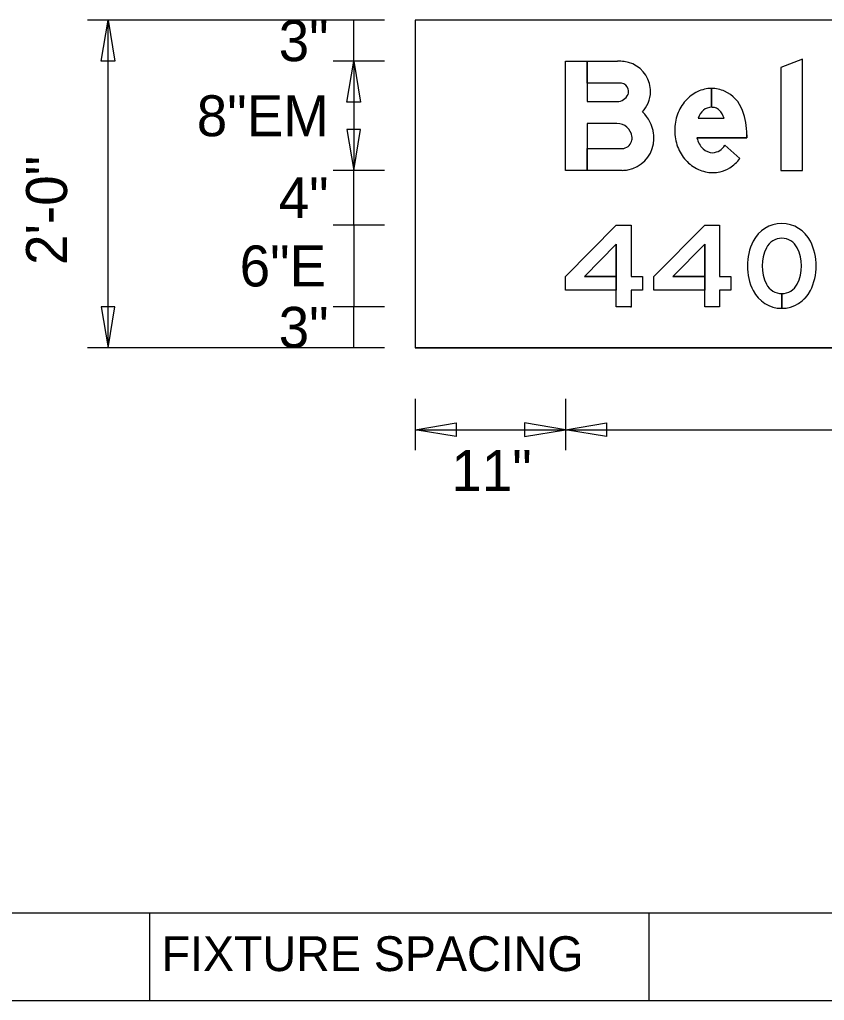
# Model space of a CAD drawing. Extents: x 764 to 1076, y -284 to -242.
# Drawn here: x 811.2 to 816.11, y -252.38 to -246.39 of the extents above; entities that cross this region are included whole.
import ezdxf

# ---------------------------------------------------------------- set-up
doc = ezdxf.new("R2010")
doc.units = 0
for name, color, linetype in [('ConstLines', 7, 'Continuous'), ('GSBWFill', 7, 'Continuous'), ('GSColorFill', 7, 'Continuous'), ('GSDims', 7, 'Continuous'), ('GSOutline', 7, 'Continuous'), ('NonPlottingEle_dp', 7, 'Continuous'), ('SheetLinesMisc2_dp', 7, 'Continuous'), ('TextMinor', 7, 'Continuous')]:
    doc.layers.add(name, color=color, linetype=linetype)

msp = doc.modelspace()

# ---------------------------------------------------------------- linework, layer by layer
at = {"layer": 'ConstLines'}
msp.add_line((814.9262, -248.1523), (814.9262, -248.149), dxfattribs=at)
at = {"layer": 'GSBWFill'}
for p, q in [((821.6095, -246.3987), (813.6095, -246.3987)), ((813.6095, -246.3987), (813.6095, -248.3987)), ((815.4175, -246.8153), (815.4175, -246.9303)), ((815.4175, -246.9303), (815.4175, -246.8153)), ((815.3362, -246.9971), (815.4941, -246.9971)), ((815.4994, -247.1623), (815.5907, -247.2431)), ((815.8462, -248.0677), (815.8462, -248.1577)), ((815.8462, -248.1577), (815.8462, -248.0677)), ((813.6095, -248.3987), (821.6095, -248.3987))]:
    msp.add_line(p, q, dxfattribs=at)
for points in [[(814.8405, -247.029), (814.6595, -247.029), (814.6595, -247.3153), (814.5262, -247.3153), (814.5262, -246.6487), (814.6595, -246.6487), (814.6595, -246.8957), (814.8405, -246.8957)], [(814.8446, -246.782), (814.6595, -246.782), (814.6595, -246.6487), (814.8446, -246.6487)], [(815.6328, -247.0981), (815.6328, -247.1171), (815.3286, -247.1171)], [(814.8713, -247.3153), (814.6595, -247.3153), (814.6595, -247.182), (814.8713, -247.182)]]:
    msp.add_lwpolyline(points, dxfattribs=at)
for points in [[(815.9728, -247.3153), (815.9728, -246.637), (815.8395, -246.6876), (815.8395, -247.3153)], [(814.9962, -248.0465), (814.9262, -248.0465), (814.9262, -248.149), (814.8362, -248.149), (814.8362, -247.7666), (814.6419, -247.964), (814.8361, -247.964), (814.8361, -248.0465), (814.5262, -248.0465), (814.5262, -247.964), (814.8362, -247.649), (814.9262, -247.649), (814.9262, -247.964), (814.9962, -247.964)], [(815.5362, -248.0465), (815.4662, -248.0465), (815.4662, -248.149), (815.3762, -248.149), (815.3762, -247.7666), (815.1819, -247.964), (815.3761, -247.964), (815.3761, -248.0465), (815.0662, -248.0465), (815.0662, -247.964), (815.3762, -247.649), (815.4662, -247.649), (815.4662, -247.964), (815.5362, -247.964)]]:
    msp.add_lwpolyline(points, close=True, dxfattribs=at)
for centre, major_axis, ratio, start_param, end_param in [((814.8446, -246.9694), (0, 0.3208), 0.999998, 6.158944, 6.283185), ((814.8617, -246.8327), (0, 0.1829), 0.999998, 4.980924, 6.158944), ((814.8446, -246.9694), (0, 0.1874), 0.999998, 6.158944, 6.283185), ((814.8617, -246.8327), (0, 0.0496), 0.999998, 4.980924, 6.158944), ((814.8716, -246.8353), (0, 0.04), 0.999998, 4.302517, 4.712389), ((814.8522, -246.8353), (0, 0.0594), 0.999998, 4.712389, 4.980924), ((814.8716, -246.8353), (0, 0.1734), 0.999998, 4.302517, 4.712389), ((814.8522, -246.8353), (0, 0.1927), 0.999998, 4.712389, 4.980924), ((815.4311, -247.0415), (0, 0.2292), 0.999998, 0.44196, 0.851746), ((815.4175, -247.0128), (0, 0.1975), 0.999998, 0, 0.44196), ((815.4175, -247.0128), (0, 0.1975), 0.999998, 5.868518, 6.283016), ((815.4125, -247.0206), (0, 0.2067), 0.999998, 5.061282, 5.861635), ((814.8405, -246.8218), (0, 0.0739), 0.999998, 3.141593, 4.302517), ((815.4522, -247.06), (0, 0.2573), 0.999998, 0.851746, 1.222943), ((814.8405, -246.8218), (0, 0.2072), 0.999998, 3.993826, 4.302517), ((815.4364, -247.0276), (0, 0.1047), 0.999998, 0.703138, 1.275447), ((815.4175, -247.0076), (0, 0.0773), 0.999998, 0, 0.684319), ((815.4175, -247.02), (0, 0.0896), 0.999998, 6.008019, 6.282813), ((815.4283, -246.9818), (0, 0.05), 0.999998, 5.468651, 6.008019), ((815.3686, -247.0381), (0, 0.132), 0.999998, 5.027692, 5.468651), ((815.1995, -247.0981), (0, 0.4333), 0.999998, 4.712389, 5.061282), ((814.8405, -247.1215), (0, 0.2258), 0.999998, 4.848927, 5.520752), ((815.4854, -247.072), (0, 0.2926), 0.999998, 1.222943, 1.570796), ((814.8405, -247.1215), (0, 0.0925), 0.999998, 4.848927, 6.283185), ((815.4766, -247.072), (0, 0.2838), 0.999998, 1.570796, 1.928626), ((814.87, -247.1194), (0, 0.0628), 0.999998, 3.334454, 4.539563), ((814.8628, -247.1181), (0, 0.07), 0.999998, 4.539563, 4.712389), ((814.8652, -247.1181), (0, 0.0676), 0.999998, 4.712389, 4.848927), ((814.8628, -247.1181), (0, 0.2033), 0.999998, 4.539563, 4.712389), ((814.8652, -247.1181), (0, 0.2009), 0.999998, 4.712389, 4.848927), ((815.4567, -247.0889), (0, 0.1312), 0.999998, 1.788032, 2.378697), ((814.8713, -247.1261), (0, 0.0559), 0.999998, 3.141593, 3.334454), ((814.87, -247.1194), (0, 0.1961), 0.999998, 3.334454, 4.539563), ((815.4512, -247.0815), (0, 0.2567), 0.999998, 1.928626, 2.305123), ((815.4257, -247.1207), (0, 0.0868), 0.999998, 2.383204, 3.128268), ((815.418, -247.112), (0, 0.0957), 0.999998, 3.209537, 4.158837), ((815.435, -247.0962), (0, 0.2348), 0.999998, 2.305123, 2.711411), ((815.3952, -247.09), (0, 0.2483), 0.999998, 3.710413, 4.047817), ((814.8713, -247.1261), (0, 0.1892), 0.999998, 3.141593, 3.334454), ((815.4245, -247.1189), (0, 0.2098), 0.999998, 2.711411, 3.141593), ((815.4302, -247.1447), (0, 0.1833), 0.999998, 3.35931, 3.710413), ((815.4245, -247.1189), (0, 0.2098), 0.999998, 3.141593, 3.35931), ((815.8462, -247.8352), (0, 0.195), 0.999996, 5.17457, 7.3918), ((815.8462, -247.8352), (0, 0.105), 0.999996, 5.17457, 7.3918), ((815.9741, -247.899), (0, 0.338), 0.999996, 1.108615, 2.032978), ((815.9741, -247.899), (0, 0.248), 0.999996, 1.108615, 2.032978), ((815.7182, -247.899), (0, 0.248), 0.999996, 4.250208, 5.17457), ((815.7182, -247.899), (0, 0.338), 0.999996, 4.250208, 5.17457), ((815.8462, -247.9627), (0, 0.105), 0.999996, 2.032978, 3.141593), ((815.8462, -247.9627), (0, 0.105), 0.999996, 3.141831, 4.250208), ((815.8462, -247.9627), (0, 0.195), 0.999996, 2.032978, 3.141593), ((815.8462, -247.9627), (0, 0.195), 0.999996, 3.141721, 4.250208)]:
    msp.add_ellipse(centre, major_axis=major_axis, ratio=ratio, start_param=start_param, end_param=end_param, dxfattribs=at)
at = {"layer": 'GSColorFill'}
for p, q in [((821.6095, -246.3987), (813.6095, -246.3987)), ((813.6095, -246.3987), (813.6095, -248.3987)), ((821.6095, -246.3987), (813.6095, -246.3987)), ((813.6095, -246.3987), (813.6095, -248.3987)), ((815.4175, -246.8153), (815.4175, -246.9303)), ((815.4175, -246.9303), (815.4175, -246.8153)), ((815.3362, -246.9971), (815.4941, -246.9971)), ((815.4994, -247.1623), (815.5907, -247.2431)), ((815.8462, -248.0677), (815.8462, -248.1577)), ((815.8462, -248.1577), (815.8462, -248.0677)), ((813.6095, -248.3987), (821.6095, -248.3987)), ((813.6095, -248.3987), (821.6095, -248.3987))]:
    msp.add_line(p, q, dxfattribs=at)
for points in [[(814.8405, -247.029), (814.6595, -247.029), (814.6595, -247.3153), (814.5262, -247.3153), (814.5262, -246.6487), (814.6595, -246.6487), (814.6595, -246.8957), (814.8405, -246.8957)], [(814.8446, -246.782), (814.6595, -246.782), (814.6595, -246.6487), (814.8446, -246.6487)], [(815.6328, -247.0981), (815.6328, -247.1171), (815.3286, -247.1171)], [(814.8713, -247.3153), (814.6595, -247.3153), (814.6595, -247.182), (814.8713, -247.182)]]:
    msp.add_lwpolyline(points, dxfattribs=at)
for points in [[(815.9728, -247.3153), (815.9728, -246.637), (815.8395, -246.6876), (815.8395, -247.3153)], [(814.9962, -248.0465), (814.9262, -248.0465), (814.9262, -248.149), (814.8362, -248.149), (814.8362, -247.7666), (814.6419, -247.964), (814.8361, -247.964), (814.8361, -248.0465), (814.5262, -248.0465), (814.5262, -247.964), (814.8362, -247.649), (814.9262, -247.649), (814.9262, -247.964), (814.9962, -247.964)], [(815.5362, -248.0465), (815.4662, -248.0465), (815.4662, -248.149), (815.3762, -248.149), (815.3762, -247.7666), (815.1819, -247.964), (815.3761, -247.964), (815.3761, -248.0465), (815.0662, -248.0465), (815.0662, -247.964), (815.3762, -247.649), (815.4662, -247.649), (815.4662, -247.964), (815.5362, -247.964)]]:
    msp.add_lwpolyline(points, close=True, dxfattribs=at)
for centre, major_axis, ratio, start_param, end_param in [((814.8446, -246.9694), (0, 0.3208), 0.999998, 6.158944, 6.283185), ((814.8617, -246.8327), (0, 0.1829), 0.999998, 4.980924, 6.158944), ((814.8446, -246.9694), (0, 0.1874), 0.999998, 6.158944, 6.283185), ((814.8617, -246.8327), (0, 0.0496), 0.999998, 4.980924, 6.158944), ((814.8716, -246.8353), (0, 0.04), 0.999998, 4.302517, 4.712389), ((814.8522, -246.8353), (0, 0.0594), 0.999998, 4.712389, 4.980924), ((814.8716, -246.8353), (0, 0.1734), 0.999998, 4.302517, 4.712389), ((814.8522, -246.8353), (0, 0.1927), 0.999998, 4.712389, 4.980924), ((815.4311, -247.0415), (0, 0.2292), 0.999998, 0.44196, 0.851746), ((815.4175, -247.0128), (0, 0.1975), 0.999998, 0, 0.44196), ((815.4175, -247.0128), (0, 0.1975), 0.999998, 5.868518, 6.283016), ((815.4125, -247.0206), (0, 0.2067), 0.999998, 5.061282, 5.861635), ((814.8405, -246.8218), (0, 0.0739), 0.999998, 3.141593, 4.302517), ((815.4522, -247.06), (0, 0.2573), 0.999998, 0.851746, 1.222943), ((814.8405, -246.8218), (0, 0.2072), 0.999998, 3.993826, 4.302517), ((815.4364, -247.0276), (0, 0.1047), 0.999998, 0.703138, 1.275447), ((815.4175, -247.0076), (0, 0.0773), 0.999998, 0, 0.684319), ((815.4175, -247.02), (0, 0.0896), 0.999998, 6.008019, 6.282813), ((815.4283, -246.9818), (0, 0.05), 0.999998, 5.468651, 6.008019), ((815.3686, -247.0381), (0, 0.132), 0.999998, 5.027692, 5.468651), ((815.1995, -247.0981), (0, 0.4333), 0.999998, 4.712389, 5.061282), ((814.8405, -247.1215), (0, 0.2258), 0.999998, 4.848927, 5.520752), ((815.4854, -247.072), (0, 0.2926), 0.999998, 1.222943, 1.570796), ((814.8405, -247.1215), (0, 0.0925), 0.999998, 4.848927, 6.283185), ((815.4766, -247.072), (0, 0.2838), 0.999998, 1.570796, 1.928626), ((814.87, -247.1194), (0, 0.0628), 0.999998, 3.334454, 4.539563), ((814.8628, -247.1181), (0, 0.07), 0.999998, 4.539563, 4.712389), ((814.8652, -247.1181), (0, 0.0676), 0.999998, 4.712389, 4.848927), ((814.8628, -247.1181), (0, 0.2033), 0.999998, 4.539563, 4.712389), ((814.8652, -247.1181), (0, 0.2009), 0.999998, 4.712389, 4.848927), ((815.4567, -247.0889), (0, 0.1312), 0.999998, 1.788032, 2.378697), ((814.8713, -247.1261), (0, 0.0559), 0.999998, 3.141593, 3.334454), ((814.87, -247.1194), (0, 0.1961), 0.999998, 3.334454, 4.539563), ((815.4512, -247.0815), (0, 0.2567), 0.999998, 1.928626, 2.305123), ((815.4257, -247.1207), (0, 0.0868), 0.999998, 2.383204, 3.128268), ((815.418, -247.112), (0, 0.0957), 0.999998, 3.209537, 4.158837), ((815.435, -247.0962), (0, 0.2348), 0.999998, 2.305123, 2.711411), ((815.3952, -247.09), (0, 0.2483), 0.999998, 3.710413, 4.047817), ((814.8713, -247.1261), (0, 0.1892), 0.999998, 3.141593, 3.334454), ((815.4245, -247.1189), (0, 0.2098), 0.999998, 2.711411, 3.141593), ((815.4302, -247.1447), (0, 0.1833), 0.999998, 3.35931, 3.710413), ((815.4245, -247.1189), (0, 0.2098), 0.999998, 3.141593, 3.35931), ((815.8462, -247.8352), (0, 0.195), 0.999996, 5.17457, 7.3918), ((815.8462, -247.8352), (0, 0.105), 0.999996, 5.17457, 7.3918), ((815.9741, -247.899), (0, 0.338), 0.999996, 1.108615, 2.032978), ((815.9741, -247.899), (0, 0.248), 0.999996, 1.108615, 2.032978), ((815.7182, -247.899), (0, 0.248), 0.999996, 4.250208, 5.17457), ((815.7182, -247.899), (0, 0.338), 0.999996, 4.250208, 5.17457), ((815.8462, -247.9627), (0, 0.105), 0.999996, 2.032978, 3.141593), ((815.8462, -247.9627), (0, 0.105), 0.999996, 3.141831, 4.250208), ((815.8462, -247.9627), (0, 0.195), 0.999996, 2.032978, 3.141593), ((815.8462, -247.9627), (0, 0.195), 0.999996, 3.141721, 4.250208)]:
    msp.add_ellipse(centre, major_axis=major_axis, ratio=ratio, start_param=start_param, end_param=end_param, dxfattribs=at)
at = {"layer": 'GSDims'}
for p, q in [((811.922, -246.3987), (811.6095, -246.3987)), ((811.7345, -248.3987), (811.7345, -246.3987)), ((813.422, -246.3987), (811.922, -246.3987)), ((813.422, -246.3987), (813.1095, -246.3987)), ((813.2345, -246.6487), (813.2345, -246.3987)), ((813.422, -246.6487), (813.1095, -246.6487)), ((813.422, -246.6487), (813.1095, -246.6487)), ((813.2345, -246.6487), (813.2345, -247.3153)), ((813.422, -247.3153), (813.1095, -247.3153)), ((813.422, -247.3153), (813.1095, -247.3153)), ((813.2345, -247.649), (813.2345, -247.3153)), ((813.422, -247.649), (813.1095, -247.649)), ((813.422, -247.649), (813.1095, -247.649)), ((813.2345, -247.649), (813.2345, -248.149)), ((813.422, -248.149), (813.1095, -248.149)), ((813.422, -248.149), (813.1095, -248.149)), ((813.2345, -248.3987), (813.2345, -248.149)), ((811.922, -248.3987), (811.6095, -248.3987)), ((813.422, -248.3987), (811.922, -248.3987)), ((813.422, -248.3987), (813.1095, -248.3987)), ((813.6095, -248.7112), (813.6095, -249.0237)), ((813.6095, -248.7112), (813.6095, -249.0237)), ((814.5262, -248.7112), (814.5262, -249.0237)), ((814.5262, -248.7112), (814.5262, -249.0237)), ((813.6095, -248.8987), (814.5262, -248.8987)), ((814.5262, -248.8987), (820.6928, -248.8987))]:
    msp.add_line(p, q, dxfattribs=at)
for points in [[(811.7345, -246.3987), (811.7762, -246.6487), (811.6928, -246.6487)], [(813.2345, -246.6487), (813.2762, -246.8987), (813.1928, -246.8987)], [(813.2345, -247.3153), (813.2762, -247.0653), (813.1928, -247.0653)], [(811.7345, -248.3987), (811.7762, -248.1487), (811.6928, -248.1487)], [(813.6095, -248.8987), (813.8595, -248.857), (813.8595, -248.9403)], [(814.5262, -248.8987), (814.2762, -248.857), (814.2762, -248.9403)], [(814.5262, -248.8987), (814.7762, -248.857), (814.7762, -248.9403)]]:
    msp.add_lwpolyline(points, close=True, dxfattribs=at)
at = {"layer": 'GSOutline'}
for p, q in [((821.6095, -246.3987), (813.6095, -246.3987)), ((813.6095, -246.3987), (813.6095, -248.3987)), ((815.3362, -246.9971), (815.4941, -246.9971)), ((815.5907, -247.2431), (815.4994, -247.1623)), ((813.6095, -248.3987), (821.6095, -248.3987))]:
    msp.add_line(p, q, dxfattribs=at)
for points in [[(814.8713, -247.3153), (814.5262, -247.3153), (814.5262, -246.6487), (814.8446, -246.6487)], [(814.8446, -246.782), (814.6595, -246.782), (814.6595, -246.8957), (814.8405, -246.8957)], [(814.8405, -247.029), (814.6595, -247.029), (814.6595, -247.182)], [(815.3286, -247.1171), (815.6328, -247.1171), (815.6328, -247.0981)], [(814.6595, -247.182), (814.8713, -247.182)]]:
    msp.add_lwpolyline(points, dxfattribs=at)
for points in [[(815.9728, -247.3153), (815.9728, -246.637), (815.8395, -246.6876), (815.8395, -247.3153)], [(814.9262, -248.0465), (814.9262, -248.149), (814.8362, -248.149), (814.8362, -248.0465), (814.5262, -248.0465), (814.5262, -247.964), (814.8362, -247.649), (814.9262, -247.649), (814.9262, -247.964), (814.9962, -247.964), (814.9962, -248.0465)], [(815.4662, -248.0465), (815.4662, -248.149), (815.3762, -248.149), (815.3762, -248.0465), (815.0662, -248.0465), (815.0662, -247.964), (815.3762, -247.649), (815.4662, -247.649), (815.4662, -247.964), (815.5362, -247.964), (815.5362, -248.0465)], [(814.8362, -247.7666), (814.8362, -247.964), (814.6419, -247.964)], [(815.3762, -247.7666), (815.3762, -247.964), (815.1819, -247.964)]]:
    msp.add_lwpolyline(points, close=True, dxfattribs=at)
for centre, major_axis, ratio, start_param, end_param in [((814.8446, -246.9694), (0, 0.3208), 0.999998, 6.158944, 6.283185), ((814.8617, -246.8327), (0, 0.1829), 0.999998, 4.980924, 6.158944), ((814.8446, -246.9694), (0, 0.1874), 0.999998, 6.158944, 6.283185), ((814.8617, -246.8327), (0, 0.0496), 0.999998, 4.980924, 6.158944), ((814.8716, -246.8353), (0, 0.04), 0.999998, 4.302517, 4.712389), ((814.8522, -246.8353), (0, 0.0594), 0.999998, 4.712389, 4.980924), ((814.8716, -246.8353), (0, 0.1734), 0.999998, 4.302517, 4.712389), ((814.8522, -246.8353), (0, 0.1927), 0.999998, 4.712389, 4.980924), ((815.4311, -247.0415), (0, 0.2292), 0.999998, 0.44196, 0.851746), ((815.4175, -247.0128), (0, 0.1975), 0.999998, 0, 0.44196), ((815.4175, -247.0128), (0, 0.1975), 0.999998, 5.868518, 6.283185), ((815.4125, -247.0206), (0, 0.2067), 0.999998, 5.061282, 5.861635), ((814.8405, -246.8218), (0, 0.0739), 0.999998, 3.141593, 4.302517), ((815.4522, -247.06), (0, 0.2573), 0.999998, 0.851746, 1.222943), ((814.8405, -246.8218), (0, 0.2072), 0.999998, 3.993826, 4.302517), ((815.4364, -247.0276), (0, 0.1047), 0.999998, 0.703138, 1.275447), ((815.4175, -247.0076), (0, 0.0773), 0.999998, 0, 0.684319), ((815.4175, -247.02), (0, 0.0896), 0.999998, 6.008019, 6.283185), ((815.4283, -246.9818), (0, 0.05), 0.999998, 5.468651, 6.008019), ((815.3686, -247.0381), (0, 0.132), 0.999998, 5.027692, 5.468651), ((815.1995, -247.0981), (0, 0.4333), 0.999998, 4.712389, 5.061282), ((814.8405, -247.1215), (0, 0.2258), 0.999998, 4.848927, 5.520752), ((815.4854, -247.072), (0, 0.2926), 0.999998, 1.222943, 1.570796), ((814.8405, -247.1215), (0, 0.0925), 0.999998, 4.848927, 6.283185), ((815.4766, -247.072), (0, 0.2838), 0.999998, 1.570796, 1.928626), ((814.87, -247.1194), (0, 0.0628), 0.999998, 3.334454, 4.539563), ((814.8628, -247.1181), (0, 0.07), 0.999998, 4.539563, 4.712389), ((814.8652, -247.1181), (0, 0.0676), 0.999998, 4.712389, 4.848927), ((814.8628, -247.1181), (0, 0.2033), 0.999998, 4.539563, 4.712389), ((814.8652, -247.1181), (0, 0.2009), 0.999998, 4.712389, 4.848927), ((815.4567, -247.0889), (0, 0.1312), 0.999998, 1.788032, 2.378697), ((814.8713, -247.1261), (0, 0.0559), 0.999998, 3.141593, 3.334454), ((814.87, -247.1194), (0, 0.1961), 0.999998, 3.334454, 4.539563), ((815.4512, -247.0815), (0, 0.2567), 0.999998, 1.928626, 2.305123), ((815.4257, -247.1207), (0, 0.0868), 0.999998, 2.383204, 3.128268), ((815.418, -247.112), (0, 0.0957), 0.999998, 3.209537, 4.158837), ((815.435, -247.0962), (0, 0.2348), 0.999998, 2.305123, 2.711411), ((815.3952, -247.09), (0, 0.2483), 0.999998, 3.710413, 4.047817), ((814.8713, -247.1261), (0, 0.1892), 0.999998, 3.141593, 3.334454), ((815.4245, -247.1189), (0, 0.2098), 0.999998, 2.711411, 3.141593), ((815.4302, -247.1447), (0, 0.1833), 0.999998, 3.35931, 3.710413), ((815.4245, -247.1189), (0, 0.2098), 0.999998, 3.141593, 3.35931), ((815.8462, -247.8352), (0, 0.195), 0.999996, 5.17457, 7.3918), ((815.8462, -247.8352), (0, 0.105), 0.999996, 5.17457, 7.3918), ((815.9741, -247.899), (0, 0.338), 0.999996, 1.108615, 2.032978), ((815.9741, -247.899), (0, 0.248), 0.999996, 1.108615, 2.032978), ((815.7182, -247.899), (0, 0.248), 0.999996, 4.250208, 5.17457), ((815.7182, -247.899), (0, 0.338), 0.999996, 4.250208, 5.17457), ((815.8462, -247.9627), (0, 0.105), 0.999996, 2.032978, 4.250208), ((815.8462, -247.9627), (0, 0.195), 0.999996, 2.032978, 4.250208)]:
    msp.add_ellipse(centre, major_axis=major_axis, ratio=ratio, start_param=start_param, end_param=end_param, dxfattribs=at)
at = {"layer": 'NonPlottingEle_dp'}
for p, q in [((821.6095, -248.3987), (813.6095, -248.3987)), ((813.6095, -248.3987), (814.5262, -248.3987))]:
    msp.add_line(p, q, dxfattribs=at)
at = {"layer": 'SheetLinesMisc2_dp'}
for p, q in [((807.2065, -251.8491), (827.6725, -251.8491)), ((811.9879, -251.8491), (811.9879, -252.3832)), ((815.0354, -251.8491), (815.0354, -252.3832)), ((807.2065, -252.3832), (827.6727, -252.3832))]:
    msp.add_line(p, q, dxfattribs=at)

# ---------------------------------------------------------------- texts
at = {"layer": 'GSDims'}
for s, p in [('3"', (812.7762, -246.6487)), ('8"EM', (812.2762, -247.107)), ('4"', (812.7762, -247.6072)), ('6"E', (812.5381, -248.024)), ('3"', (812.7762, -248.3988)), ('11"', (813.8297, -249.2737))]:
    msp.add_text(s, height=0.25, dxfattribs=at).set_placement(p)
msp.add_text('2\'-0"', height=0.25, rotation=90, dxfattribs=at).set_placement((811.4845, -247.8927))
at = {"layer": 'TextMinor'}
msp.add_text('FIXTURE SPACING', height=0.212581, dxfattribs=at).set_placement((812.0616, -252.2043))

doc.saveas('drawing.dxf')
